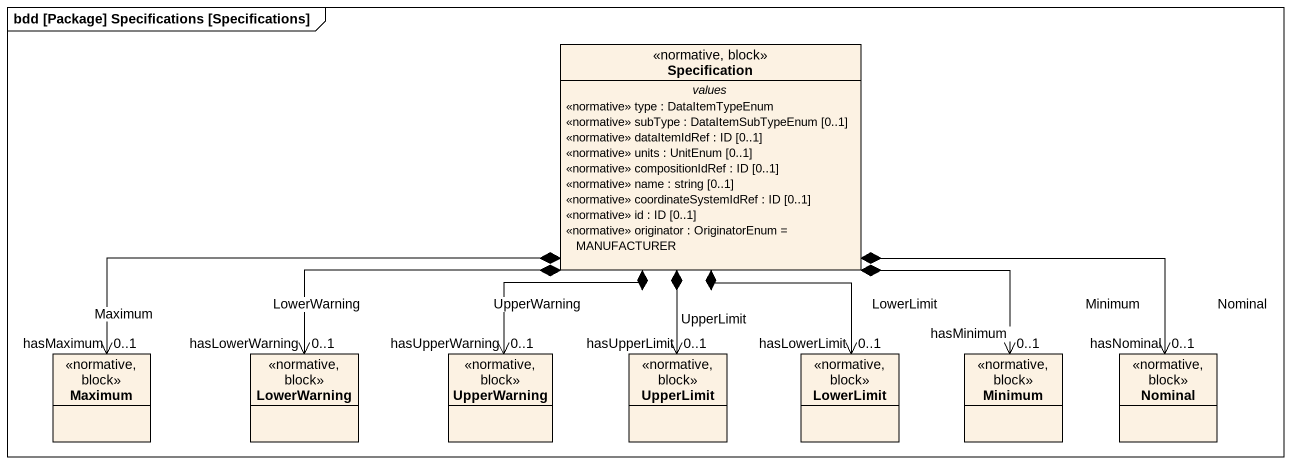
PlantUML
@startuml
mainframe bdd [Package] Specifications [Specifications]
hide circle
hide empty members
class Specification <<normative, block>> {
  -- values --
  <<normative>> type : DataItemTypeEnum
  <<normative>> subType : DataItemSubTypeEnum [0..1]
  <<normative>> dataItemIdRef : ID [0..1]
  <<normative>> units : UnitEnum [0..1]
  <<normative>> compositionIdRef : ID [0..1]
  <<normative>> name : string [0..1]
  <<normative>> coordinateSystemIdRef : ID [0..1]
  <<normative>> id : ID [0..1]
  <<normative>> originator : OriginatorEnum = MANUFACTURER
}
class Maximum <<normative, block>>
class LowerWarning <<normative, block>>
class UpperWarning <<normative, block>>
class UpperLimit <<normative, block>>
class LowerLimit <<normative, block>>
class Minimum <<normative, block>>
class Nominal <<normative, block>>
Specification *-left-> "hasMaximum\n0..1" Maximum : Maximum
Specification *-left-> "hasLowerWarning\n0..1" LowerWarning : LowerWarning
Specification *--> "hasUpperWarning\n0..1" UpperWarning : UpperWarning
Specification *--> "hasUpperLimit\n0..1" UpperLimit : UpperLimit
Specification *--> "hasLowerLimit\n0..1" LowerLimit : LowerLimit
Specification *--> "hasMinimum\n0..1" Minimum : Minimum
Specification *-right-> "hasNominal\n0..1" Nominal : Nominal
@enduml
